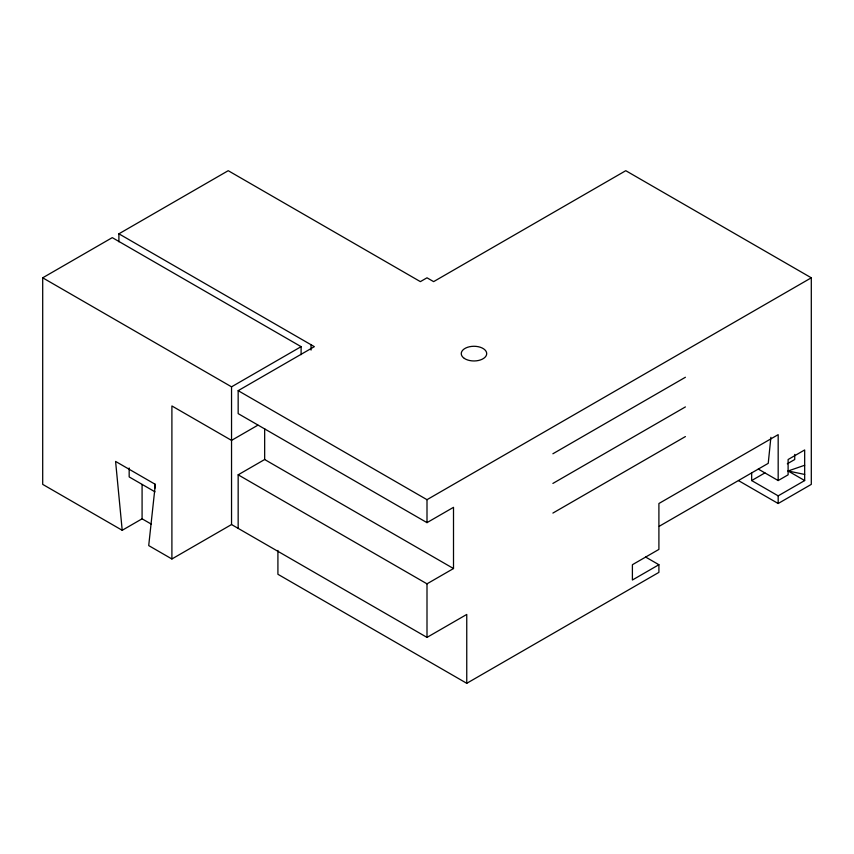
<?xml version="1.0" encoding="UTF-8"?>
<svg xmlns="http://www.w3.org/2000/svg" width="854" height="854" viewBox="0 0 854 854"><rect width="100%" height="100%" fill="white"/><g stroke="black" fill="none" stroke-linecap="round" stroke-linejoin="round"><path stroke-width="1.28" d="M770.884 437.333L768.237 463.338L659.288 526.245M151.307 524.132L142.084 518.816L122.207 530.291L42.7 484.378L42.7 277.806L112.269 237.636L301.11 346.66L301.11 354.666M118.898 241.81L118.898 233.815L228.221 170.693L420.371 281.628L427 277.806L433.629 281.628L625.779 170.693L811.3 277.806L811.3 484.378L778.175 503.508L738.507 480.61M42.7 277.806L231.541 386.83L301.11 346.66M238.159 528.37L238.159 474.813L427 583.837L453.506 568.54L453.506 507.329L427 522.637L238.159 413.614L238.159 390.662L314.357 346.66L118.898 233.815M257.876 425.185L231.541 440.386L171.9 405.96L171.9 558.975L148.713 545.589L155.343 484.378L115.589 461.427L122.207 530.291M238.159 474.813L264.665 459.516L453.506 568.54M171.9 558.975L231.541 524.548L427 637.394L466.754 614.442L466.754 683.307L277.913 574.283L277.913 550.446M238.159 390.662L427 499.686L811.3 277.806M552.89 453.773L685.41 377.265M552.89 483.428L685.41 406.92M552.89 513.073L685.41 436.565M751.669 472.902L751.669 480.556L764.917 472.902M787.313 463.797L794.732 459.516L794.732 454.413M758.288 469.081L778.175 480.556L788.114 474.824L788.114 459.516L804.671 449.951L804.671 480.556L778.175 495.854L751.669 480.556M466.754 683.307L658.904 572.372L658.904 564.718L632.398 580.015L632.398 564.718L658.904 549.41L658.904 503.508L778.175 434.654L778.175 480.556M804.671 480.556L788.114 470.992L804.671 465.259M788.114 470.992L804.671 474.44M645.656 557.064L658.904 564.718M155.012 491.84L129.167 476.927L129.167 467.992M778.175 495.854L778.175 503.508M427 499.686L427 522.637M427 583.837L427 637.394M311.048 344.749L311.048 350.087M264.665 428.708L264.665 459.516M231.541 386.83L231.541 524.548M155.012 484.186L155.012 488.018M142.084 484.453L142.084 518.816M464.341 358.413A12.725 7.344 0 0 0 485.99 356.043A12.725 7.344 0 0 0 471.621 346.404A12.725 7.344 0 0 0 464.341 358.413"/></g></svg>
